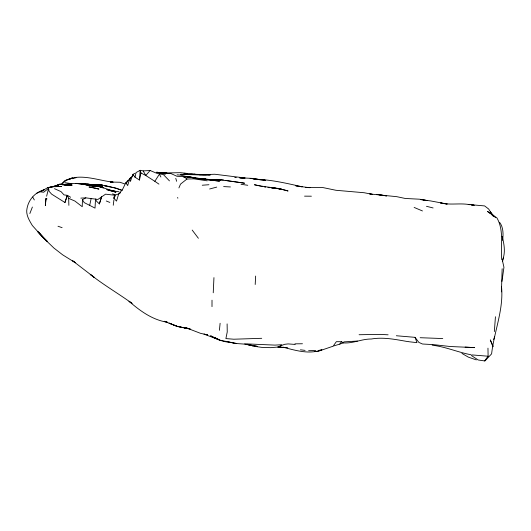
<?xml version="1.0" encoding="UTF-8"?>
<svg xmlns="http://www.w3.org/2000/svg" width="531" height="531" viewBox="0 0 531 531"><rect width="100%" height="100%" fill="white"/><g stroke="black" fill="none" stroke-linecap="round" stroke-linejoin="round"><path stroke-width="0.8" d="M212.002 306.646L212.015 300.188M501.443 291.864L502.147 268.779M114.132 198.302L114.523 195.209L105.569 194.167L97.95 199.43L85.836 197.864L82.451 199.702L82.245 206.712L74.898 201.057L68.672 198.348L67.331 195.328L64.032 194.897L61.012 191.611L54.481 188.684M213.953 277.627L213.236 292.787M255.199 284.497L255.643 276.06M495.443 316.748L494.348 331.556M134.94 173.371L132.909 174.341L135.047 177.241L139.461 180.029L140.184 170.318L143.197 170.909L150.1 170.504L156.652 173.252L159.652 173.756L170.411 173.325L176.942 176.265L190.602 177.055L197.227 178.755M502.585 240.37C503.421 234.39 503.428 227.301 499.605 222.316M46.018 198.408L45.347 205.391L46.018 198.408L46.954 198.972L46.336 198.395M219.416 330.302L220.113 323.266M432.161 345.177C445.628 346.75 457.908 352.312 471.103 354.774L471.893 355.863L478.192 359.985L484.909 360.98L491.613 353.838C494.135 331.503 503.707 309.765 501.556 287.012M501.974 281.384L503.939 267.292L502.399 260.369C505.731 252.756 504.211 244.127 502.14 236.381M113.249 205.258L113.933 199.848M133.009 175.615L125.854 182.677L122.356 189.832L118.659 194.007L116.521 201.103L113.893 198.229L114.523 195.209M139.461 180.029L140.947 172.967L140.184 170.318L136.062 172.555L135.047 177.241M101.653 196.702L99.363 203.911L96.41 201.05L95.54 198.952L95.022 208.112L89.679 205.364L91.133 198.667M46.628 196.204L48.606 188.299L43.701 192.229L40.296 191.804L47.69 187.702L58.257 185.273L54.7 186.042L59.95 184.204L71.937 185.365L65.134 185.073L71.937 185.365M502.578 261.252L503.58 257.316M130.898 177.54L129.756 178.489L127.672 185.584L125.854 182.677M48.606 188.299L49.058 191.273L51.64 194.147L64.974 202.523L67.211 195.421M99.363 203.911L101.607 196.809M64.974 202.523L67.092 196.045M493.677 339.548L494.627 336.707M132.909 174.341L130.407 181.456L129.756 178.489M29.842 213.548L32.391 207.044M178.914 187.914L180.52 184.111L186.952 179.033L193.822 178.847L207.256 180.825M126.385 183.248L128.077 180.56M113.893 198.229L115.785 194.87L119.409 193.676L120.537 192.693M158.935 184.124L154.84 181.317L159.652 173.756M487.962 348.163L488.108 356.215L484.624 360.901M341.606 341.712L336.355 341.679L333.183 346.099L339.74 344.115L341.606 341.712L343.358 342.9C352.909 343.637 361.744 338.897 371.275 339.017C383.654 336.853 396.06 339.601 408.226 341.665M61.423 184.317C74.32 170.57 97.259 180.58 113.116 182.12L110.222 182.033L119.946 182.252L124.672 183.885M150.1 170.504L145.773 175.502L140.947 172.967M61.822 184.23L65.101 180.62L61.37 184.556M40.296 191.804L44.259 189.766C35.404 192.096 28.734 199.331 27.048 208.298C25.521 214.444 29.305 220.458 32.338 225.516L44 238.519L53.93 248.057L62.738 254.887L75.448 262.785M55.576 186.182L58.277 184.576L59.95 184.204L68.28 185.219L62.127 184.821M57.149 185.677L59.95 184.204L68.492 185.286M36.639 193.284L39.526 192.083M332.811 346.305L318.235 351.29L314.392 351.602M281.364 345.608L277.706 347.068L270.777 347.666L261.65 347.36L253.811 346.232L247.22 344.314L257.256 346.365L243.862 344.061L237.078 343.577M72.535 177.752L65.326 180.467L66.846 180.075M339.74 344.115L343.358 342.9M209.626 188.99L216.728 187.104M68.373 179.677L70.663 179.093M72.183 178.701L75.999 177.719M318.64 350.427L321.892 349.796C309.228 354.668 295.727 350.46 283.209 347.234L284.503 347.48L277.706 347.068L284.576 344.314L288.154 343.909L295.216 344.433M63.747 184.562L72.03 184.177L67.225 184.542M63.952 184.576C76.776 182.047 89.852 183.932 102.49 186.613L91.319 184.715M357.39 341.061L343.803 341.878M51.215 186.733L61.55 186.52L55.191 186.653M202.258 185.226L208.948 184.728M85.836 197.864L80.825 198.129M281.808 344.725L274.985 345.11L244.665 343.809M122.263 190.224C112.134 187.065 101.547 184.011 90.821 184.622M90.728 184.629L93.775 184.476M163.853 172.933L161.583 173.033L180.6 172.675L187.337 173.471L183.965 173.352L190.802 173.445L195.999 174.4M195.488 174.414L194.154 174.241L210.462 174.852L180.659 174.327L197.532 174.865L214.77 174.248L245.123 177.991L239.667 177.872M58.277 184.576L65.167 184.29M261.723 338.307L233.786 339.216L225.894 338.599L227.241 331.935L227.115 323.91M308.624 350.692L315.699 350.546M302.451 343.756L294.917 343.842M160.023 172.887L166.887 172.794M200.99 174.852L204.389 174.812M359.095 334.729L380.408 334.384L388.108 334.815M239.813 177.779L251.926 178.363L258.624 179.491L250.108 178.389L252.398 178.681M91.246 184.987L92.832 184.994M95.998 185.007L99.171 185.02L95.739 184.821L98.082 185.093M198.647 174.566L206.167 174.958M304.548 196.151L311.392 196.198M256.719 179.252C272.091 179.903 287.218 183.394 302.192 186.826L298.966 186.348M310.031 187.702L305.511 187.377L322.649 187.516L335.977 190.284L364.2 192.74L372.47 194.359L369.729 193.961L396.763 196.676L405.213 198.461L419.543 199.205L427.103 200.532L423.2 200.081M90.94 184.702L93.337 184.761M442.754 338.559L420.147 337.709M91.378 184.775L92.859 184.834M201.355 174.619L209.506 174.951M234.735 177.546L236.249 177.613M240.032 177.779L243.032 178.117M488.108 356.215L472.271 354.94M91.332 184.841L99.211 185.219L87.582 184.224L89.825 184.516M100.91 185.233L102.523 185.312L100.259 185.153M223.644 186.587L230.441 186.952M465.11 347.095L474.674 347.613L450.022 346.504L433.535 344.632L422.484 344.008L418.833 342.395L415.089 337.344L396.345 335.751M78.946 183.633L85.717 184.257L75.515 183.447L87.27 184.489M253.685 179.146L255.199 179.232M256.938 179.359L265.367 180.281L256.765 179.392M81.243 183.832C93.224 183.553 104.322 188.664 115.672 191.492L106.751 189.647L115.97 192.222L108.988 190.277L119.024 191.784M256.845 179.345L258.491 179.458L253.918 178.874M287.782 347.772L278.589 347.008M95.739 184.821L98.753 185.04M420.718 199.643L430.442 200.897L447.182 204.023L440.478 202.942C450.182 205.318 460.178 202.822 469.922 204.687M177.062 174.838L180.48 175.111L188.598 177.042M267.923 187.582L269.489 187.702M271.062 187.828L278.125 188.386L288.081 191.001C277.136 187.556 265.58 187.29 254.415 184.742L260.588 186.115M207.336 179.71L194.724 178.243L219.562 181.157L208.119 179.79M198.992 174.805L200.492 174.938M308.936 187.655L296.364 185.916M200.559 178.655L190.483 177.42L210.727 179.657L220.982 180.069L207.535 179.339M202.922 178.887L206.081 179.193M207.654 179.345L209.234 179.498L207.614 179.339M65.094 182.704L69.561 183.341M206.001 179.179L202.762 178.867L205.942 179.179M184.655 327.899L187.383 328.198L185.83 327.926M183.699 176.411L192.494 177.387L184.224 176.425L188.213 177.055M183.208 176.949L184.854 177.135M408.691 341.705L416.941 342.654L415.089 337.344M100.419 185.372L101.985 185.551M104.328 185.83L115.917 188.087L121.181 190.231M300.44 349.803L305.086 350.38M469.782 204.674L468.236 204.475L484.63 205.922L488.673 209.035L493.153 216.124M471.322 204.88L474.409 205.278M471.415 204.886L473.659 205.185M295.734 185.87L297.347 186.109M241.041 184.277L247.751 185.279M90.376 184.961L102.456 187.39L96.071 185.392L103.777 187.801L99.164 186.115L102.768 187.835M233.64 342.92L220.299 340.258L204.004 334.138L207.648 334.875M163.382 173.65L165.267 173.949M188.936 328.689L177.308 326.412L164.232 321.275L167.484 322.264C152.583 320.04 140.071 310.907 128.987 301.256L132.08 303.407C118.3 293.477 103.598 284.941 90.224 274.361L94.193 277.348L72.355 260.562L74.831 262.341M190.085 177.301L193.802 177.945M181.184 327.103L177.308 326.412L169.177 323.173L177.308 326.412L183.972 327.819M182.73 327.375L184.284 327.654M230.388 342.389L236.713 343.511L228.363 342.103L232.193 342.601C224.5 342.17 217.099 339.867 210.588 335.771L215.818 338.187M188.917 328.669L184.051 327.773L190.722 329.107M261.245 186.295L262.726 186.58M264.212 186.866L265.699 187.151M165.174 173.902L156.864 172.236L165.28 173.916M156.725 172.197L160.096 172.874M207.594 334.875L200.532 333.335L187.436 328.311M105.888 186.009L109.253 186.713M160.037 173.829L163.395 174.593L169.475 180.892M188.173 328.477L189.653 328.808M426.473 206.293L433.104 207.96M246.729 344.28L252.723 345.787L247.22 344.314M112.459 193.868L115.287 194.724M476.314 359.899L468.269 357.097L461.917 353.414M57.998 226.246L62.1 227.66M216.104 338.181L213.827 337.397L215.984 338.353M414.14 207.429L422.464 210.96M106.28 200.99L109.851 202.417M217.425 338.984L219.575 339.94M217.312 338.878L219.549 339.913M89.679 205.364L84.223 202.616L82.451 199.702M67.43 195.342L70.636 197.266M154.84 181.317L145.773 175.502L143.197 170.909M489.921 213.316L487.438 211.365L496.936 217.922C504.258 230.713 500.454 245.773 501.749 259.666M491.162 214.292L493.644 216.243M183.819 176.564L186.952 179.033M495.503 217.71L490.266 211.962L492.741 215.559M41.332 235.366L47.246 241.366L37.88 231.795L40.621 234.669M38.849 232.578L44 238.519L38.365 232.027M41.299 235.114L41.69 235.625M192.189 230.076L198.395 238.28M32.696 197.034L34.316 199.955M159.38 174.108L160.9 177.029M493.12 346.245L490.299 339.9L492.954 346.776M175.788 178.336L176.617 181.29M177.646 197.426L177.845 198.229M68.672 198.348L68.871 205.338M54.713 186.434L47.69 187.702L54.713 186.434M217.617 179.392L216.343 179.385L223.73 180.148L217.617 179.392M237.855 182.199L224.593 180.334L244.572 183.202L237.855 182.199M101.706 185.12L96.157 184.669L102.602 185.213L101.706 185.12M274.773 188.087L271.368 187.695L281.47 189.202L274.773 188.087M379.917 194.85L376.525 194.359L386.621 195.932L379.917 194.85M89.095 185.392L85.703 184.868L95.759 186.753L89.095 185.392M92.341 187.503L88.956 186.939L98.978 189.089L92.341 187.503"/></g></svg>
